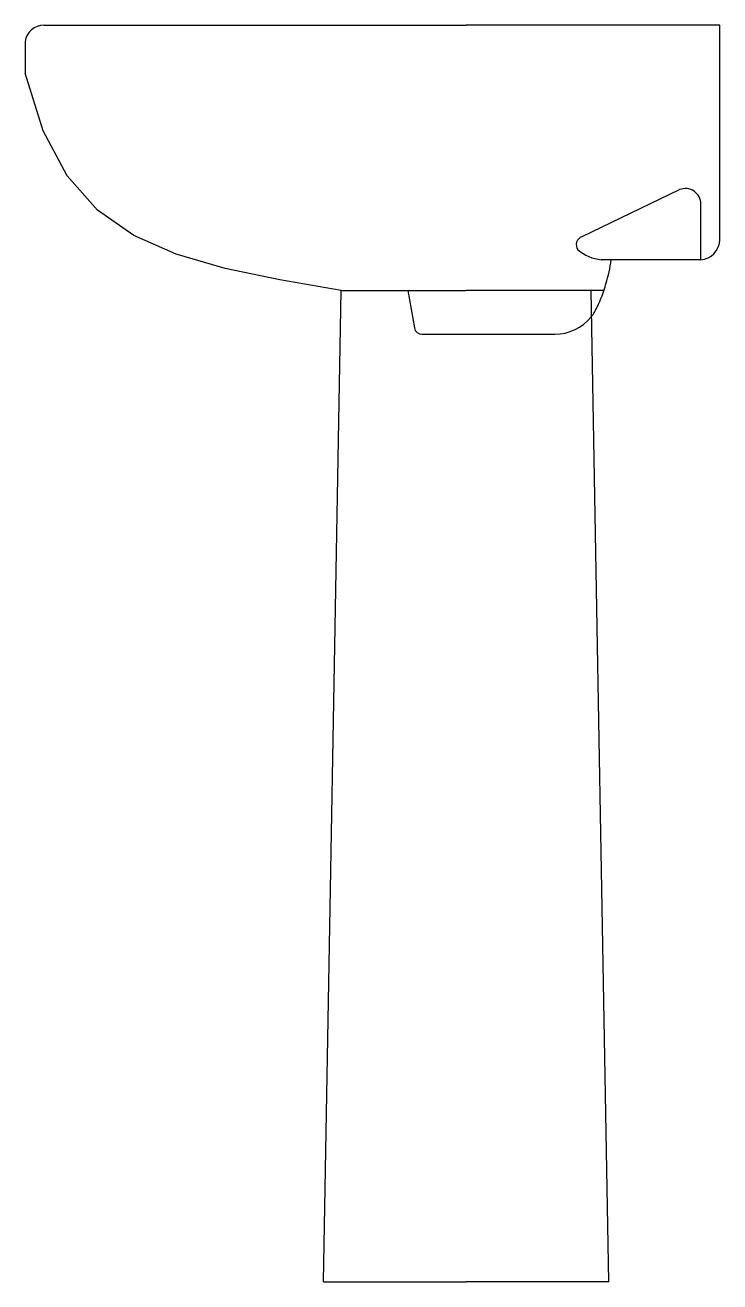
# Model space of a CAD drawing. Header units: millimetres. Extents: x -2937.347 to -2936.902, y 2959.607 to 2960.412.
import ezdxf

# ---------------------------------------------------------------- set-up
doc = ezdxf.new("R2010")
doc.units = ezdxf.units.MM
doc.header["$LTSCALE"] = 10
doc.layers.add('banheiro_louças', color=2, linetype='Continuous')

msp = doc.modelspace()

# ---------------------------------------------------------------- linework, layer by layer
at = {"layer": 'banheiro_louças'}
for p, q in [((-2937.33548, 2960.41208), (-2937.06492, 2960.41208)), ((-2936.90238, 2960.41208), (-2937.06492, 2960.41208)), ((-2936.90238, 2960.27394), (-2936.90238, 2960.41208)), ((-2937.34748, 2960.40155), (-2937.34748, 2960.38126)), ((-2936.99065, 2960.27664), (-2936.92819, 2960.30667)), ((-2936.9145, 2960.26178), (-2936.9145, 2960.29737)), ((-2936.97194, 2960.26178), (-2936.97836, 2960.26178)), ((-2936.9145, 2960.26178), (-2936.97194, 2960.26178)), ((-2937.15631, 2959.60689), (-2937.14493, 2960.24204)), ((-2937.14493, 2960.24204), (-2937.06492, 2960.24204)), ((-2937.10238, 2960.24204), (-2937.09812, 2960.21816)), ((-2936.97669, 2960.24204), (-2937.06492, 2960.24204)), ((-2936.97352, 2959.60689), (-2936.9849, 2960.24204)), ((-2937.09319, 2960.21404), (-2937.00818, 2960.21404)), ((-2937.15631, 2959.60689), (-2937.06492, 2959.60689)), ((-2936.97352, 2959.60689), (-2937.06492, 2959.60689))]:
    msp.add_line(p, q, dxfattribs=at)
msp.add_lwpolyline([(-2937.14493, 2960.24204), (-2937.1842, 2960.24893), (-2937.21943, 2960.25623), (-2937.25065, 2960.26524), (-2937.27788, 2960.27724), (-2937.30115, 2960.29355), (-2937.32049, 2960.31546), (-2937.33593, 2960.34426), (-2937.34748, 2960.38126)], dxfattribs=at)
for centre, radius, start, end in [((-2937.33543, 2960.39992), 0.01216, 89.77533, 172.3139), ((-2936.9245, 2960.29737), 0.01, 0, 111.61769), ((-2936.98886, 2960.27139), 0.00554, 108.78621, 216.48407), ((-2936.91559, 2960.27499), 0.01325, 274.7036, 355.468), ((-2936.97583, 2960.28864), 0.02698, 229.59623, 264.61798), ((-2937.07979, 2960.27733), 0.10897, 335.07088, 351.79759), ((-2937.00818, 2960.24404), 0.03, 321.48346, 335.07088), ((-2937.00818, 2960.24404), 0.03, 270, 321.48346), ((-2937.09319, 2960.21904), 0.005, 190.12467, 270)]:
    msp.add_arc(centre, radius, start, end, dxfattribs=at)

doc.saveas('drawing.dxf')
